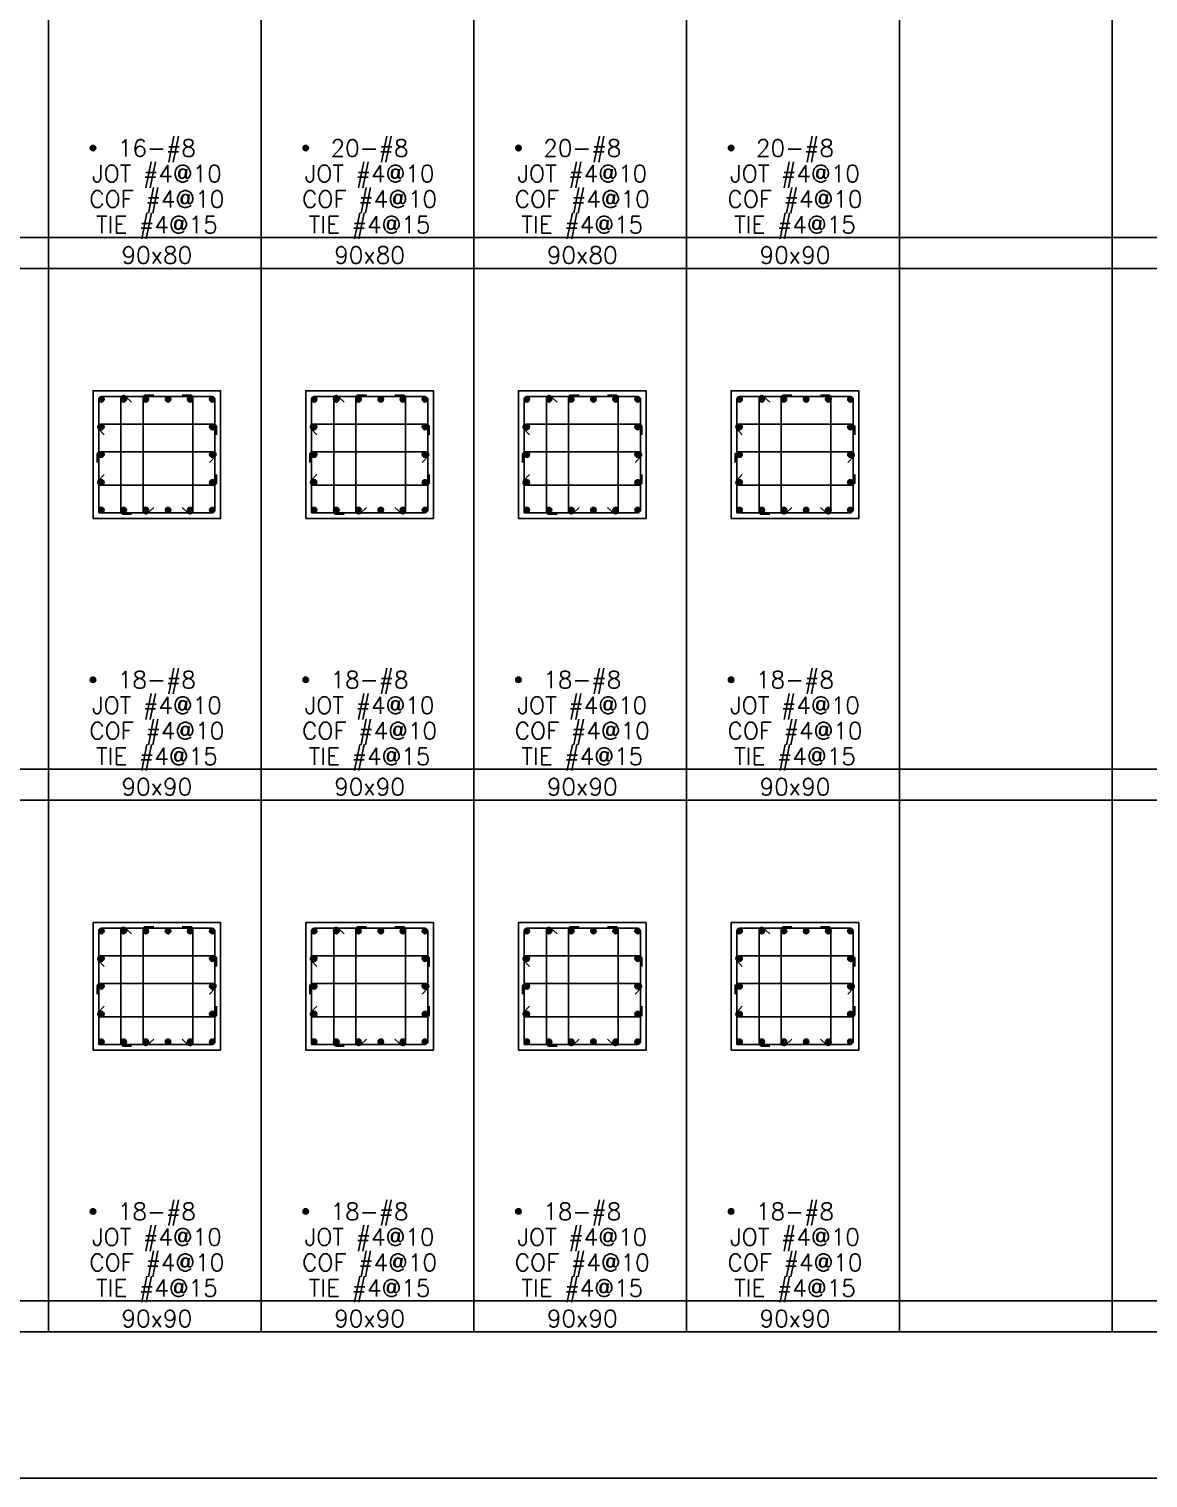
# Model space of a CAD drawing. Header units: millimetres. Extents: x 0 to 31920, y -6088 to 2522.
# Drawn here: x 14389 to 15178, y 0 to 1022 of the extents above; entities that cross this region are included whole.
import ezdxf
from ezdxf.enums import TextEntityAlignment as Align

# ---------------------------------------------------------------- set-up
doc = ezdxf.new("R2010")
doc.units = ezdxf.units.MM
doc.header["$MEASUREMENT"] = 0
for name, color, linetype in [('DwFm', 7, 'Continuous'), ('S-RC', 130, 'Continuous'), ('S-REINF', 6, 'Continuous'), ('S-REINFD', 201, 'Continuous'), ('S-STUD', 1, 'Continuous'), ('S-TEXT', 2, 'Continuous')]:
    doc.layers.add(name, color=color, linetype=linetype)
doc.styles.add('CS4', font='romans.shx', dxfattribs={"width": 0.8, "bigfont": 'lsp.shx'})

# ---------------------------------------------------------------- blocks, each defined once
blk = doc.blocks.new('繪圖範圍')
blk.add_lwpolyline([(0, 51.1), (79.8, 51.1), (79.8, 0), (0, 0)], close=True)

msp = doc.modelspace()

# ---------------------------------------------------------------- hatches: boundary and pattern name
at = {"layer": 'S-REINFD'}
h = msp.add_hatch(color=256, dxfattribs=at)
edge = h.paths.add_edge_path()
edge.add_arc((14434.4, 938), 1.91, 0, 360)
h = msp.add_hatch(color=256, dxfattribs=at)
edge = h.paths.add_edge_path()
edge.add_arc((14584.4, 938), 1.91, 0, 360)
h = msp.add_hatch(color=256, dxfattribs=at)
edge = h.paths.add_edge_path()
edge.add_arc((14734.4, 938), 1.91, 0, 360)
h = msp.add_hatch(color=256, dxfattribs=at)
edge = h.paths.add_edge_path()
edge.add_arc((14884.4, 938), 1.91, 0, 360)
h = msp.add_hatch(color=256, dxfattribs=at)
edge = h.paths.add_edge_path()
edge.add_arc((14440.3, 760.8), 1.91, 0, 360)
h = msp.add_hatch(color=256, dxfattribs=at)
edge = h.paths.add_edge_path()
edge.add_arc((14456, 760.8), 1.91, 0, 360)
h = msp.add_hatch(color=256, dxfattribs=at)
edge = h.paths.add_edge_path()
edge.add_arc((14471.6, 760.8), 1.91, 0, 360)
h = msp.add_hatch(color=256, dxfattribs=at)
edge = h.paths.add_edge_path()
edge.add_arc((14487.3, 760.8), 1.91, 0, 360)
h = msp.add_hatch(color=256, dxfattribs=at)
edge = h.paths.add_edge_path()
edge.add_arc((14502.9, 760.8), 1.91, 0, 360)
h = msp.add_hatch(color=256, dxfattribs=at)
edge = h.paths.add_edge_path()
edge.add_arc((14518.5, 760.8), 1.91, 0, 360)
h = msp.add_hatch(color=256, dxfattribs=at)
edge = h.paths.add_edge_path()
edge.add_arc((14590.3, 760.8), 1.91, 0, 360)
h = msp.add_hatch(color=256, dxfattribs=at)
edge = h.paths.add_edge_path()
edge.add_arc((14606, 760.8), 1.91, 0, 360)
h = msp.add_hatch(color=256, dxfattribs=at)
edge = h.paths.add_edge_path()
edge.add_arc((14621.6, 760.8), 1.91, 0, 360)
h = msp.add_hatch(color=256, dxfattribs=at)
edge = h.paths.add_edge_path()
edge.add_arc((14637.3, 760.8), 1.91, 0, 360)
h = msp.add_hatch(color=256, dxfattribs=at)
edge = h.paths.add_edge_path()
edge.add_arc((14652.9, 760.8), 1.91, 0, 360)
h = msp.add_hatch(color=256, dxfattribs=at)
edge = h.paths.add_edge_path()
edge.add_arc((14668.5, 760.8), 1.91, 0, 360)
h = msp.add_hatch(color=256, dxfattribs=at)
edge = h.paths.add_edge_path()
edge.add_arc((14740.3, 760.8), 1.91, 0, 360)
h = msp.add_hatch(color=256, dxfattribs=at)
edge = h.paths.add_edge_path()
edge.add_arc((14756, 760.8), 1.91, 0, 360)
h = msp.add_hatch(color=256, dxfattribs=at)
edge = h.paths.add_edge_path()
edge.add_arc((14771.6, 760.8), 1.91, 0, 360)
h = msp.add_hatch(color=256, dxfattribs=at)
edge = h.paths.add_edge_path()
edge.add_arc((14787.3, 760.8), 1.91, 0, 360)
h = msp.add_hatch(color=256, dxfattribs=at)
edge = h.paths.add_edge_path()
edge.add_arc((14802.9, 760.8), 1.91, 0, 360)
h = msp.add_hatch(color=256, dxfattribs=at)
edge = h.paths.add_edge_path()
edge.add_arc((14818.5, 760.8), 1.91, 0, 360)
h = msp.add_hatch(color=256, dxfattribs=at)
edge = h.paths.add_edge_path()
edge.add_arc((14890.3, 760.8), 1.91, 0, 360)
h = msp.add_hatch(color=256, dxfattribs=at)
edge = h.paths.add_edge_path()
edge.add_arc((14906, 760.8), 1.91, 0, 360)
h = msp.add_hatch(color=256, dxfattribs=at)
edge = h.paths.add_edge_path()
edge.add_arc((14921.6, 760.8), 1.91, 0, 360)
h = msp.add_hatch(color=256, dxfattribs=at)
edge = h.paths.add_edge_path()
edge.add_arc((14937.3, 760.8), 1.91, 0, 360)
h = msp.add_hatch(color=256, dxfattribs=at)
edge = h.paths.add_edge_path()
edge.add_arc((14952.9, 760.8), 1.91, 0, 360)
h = msp.add_hatch(color=256, dxfattribs=at)
edge = h.paths.add_edge_path()
edge.add_arc((14968.5, 760.8), 1.91, 0, 360)
h = msp.add_hatch(color=256, dxfattribs=at)
edge = h.paths.add_edge_path()
edge.add_arc((14440.3, 741.3), 1.91, 0, 360)
h = msp.add_hatch(color=256, dxfattribs=at)
edge = h.paths.add_edge_path()
edge.add_arc((14518.5, 741.3), 1.91, 0, 360)
h = msp.add_hatch(color=256, dxfattribs=at)
edge = h.paths.add_edge_path()
edge.add_arc((14590.3, 741.3), 1.91, 0, 360)
h = msp.add_hatch(color=256, dxfattribs=at)
edge = h.paths.add_edge_path()
edge.add_arc((14668.5, 741.3), 1.91, 0, 360)
h = msp.add_hatch(color=256, dxfattribs=at)
edge = h.paths.add_edge_path()
edge.add_arc((14740.3, 741.3), 1.91, 0, 360)
h = msp.add_hatch(color=256, dxfattribs=at)
edge = h.paths.add_edge_path()
edge.add_arc((14818.5, 741.3), 1.91, 0, 360)
h = msp.add_hatch(color=256, dxfattribs=at)
edge = h.paths.add_edge_path()
edge.add_arc((14890.3, 741.3), 1.91, 0, 360)
h = msp.add_hatch(color=256, dxfattribs=at)
edge = h.paths.add_edge_path()
edge.add_arc((14968.5, 741.3), 1.91, 0, 360)
h = msp.add_hatch(color=256, dxfattribs=at)
edge = h.paths.add_edge_path()
edge.add_arc((14440.3, 721.8), 1.91, 0, 360)
h = msp.add_hatch(color=256, dxfattribs=at)
edge = h.paths.add_edge_path()
edge.add_arc((14518.5, 721.8), 1.91, 0, 360)
h = msp.add_hatch(color=256, dxfattribs=at)
edge = h.paths.add_edge_path()
edge.add_arc((14590.3, 721.8), 1.91, 0, 360)
h = msp.add_hatch(color=256, dxfattribs=at)
edge = h.paths.add_edge_path()
edge.add_arc((14668.5, 721.8), 1.91, 0, 360)
h = msp.add_hatch(color=256, dxfattribs=at)
edge = h.paths.add_edge_path()
edge.add_arc((14740.3, 721.8), 1.91, 0, 360)
h = msp.add_hatch(color=256, dxfattribs=at)
edge = h.paths.add_edge_path()
edge.add_arc((14818.5, 721.8), 1.91, 0, 360)
h = msp.add_hatch(color=256, dxfattribs=at)
edge = h.paths.add_edge_path()
edge.add_arc((14890.3, 721.8), 1.91, 0, 360)
h = msp.add_hatch(color=256, dxfattribs=at)
edge = h.paths.add_edge_path()
edge.add_arc((14968.5, 721.8), 1.91, 0, 360)
h = msp.add_hatch(color=256, dxfattribs=at)
edge = h.paths.add_edge_path()
edge.add_arc((14440.3, 702.2), 1.91, 0, 360)
h = msp.add_hatch(color=256, dxfattribs=at)
edge = h.paths.add_edge_path()
edge.add_arc((14518.5, 702.2), 1.91, 0, 360)
h = msp.add_hatch(color=256, dxfattribs=at)
edge = h.paths.add_edge_path()
edge.add_arc((14590.3, 702.2), 1.91, 0, 360)
h = msp.add_hatch(color=256, dxfattribs=at)
edge = h.paths.add_edge_path()
edge.add_arc((14668.5, 702.2), 1.91, 0, 360)
h = msp.add_hatch(color=256, dxfattribs=at)
edge = h.paths.add_edge_path()
edge.add_arc((14740.3, 702.2), 1.91, 0, 360)
h = msp.add_hatch(color=256, dxfattribs=at)
edge = h.paths.add_edge_path()
edge.add_arc((14818.5, 702.2), 1.91, 0, 360)
h = msp.add_hatch(color=256, dxfattribs=at)
edge = h.paths.add_edge_path()
edge.add_arc((14890.3, 702.2), 1.91, 0, 360)
h = msp.add_hatch(color=256, dxfattribs=at)
edge = h.paths.add_edge_path()
edge.add_arc((14968.5, 702.2), 1.91, 0, 360)
h = msp.add_hatch(color=256, dxfattribs=at)
edge = h.paths.add_edge_path()
edge.add_arc((14440.3, 682.7), 1.91, 0, 360)
h = msp.add_hatch(color=256, dxfattribs=at)
edge = h.paths.add_edge_path()
edge.add_arc((14456, 682.7), 1.91, 0, 360)
h = msp.add_hatch(color=256, dxfattribs=at)
edge = h.paths.add_edge_path()
edge.add_arc((14471.6, 682.7), 1.91, 0, 360)
h = msp.add_hatch(color=256, dxfattribs=at)
edge = h.paths.add_edge_path()
edge.add_arc((14487.3, 682.7), 1.91, 0, 360)
h = msp.add_hatch(color=256, dxfattribs=at)
edge = h.paths.add_edge_path()
edge.add_arc((14502.9, 682.7), 1.91, 0, 360)
h = msp.add_hatch(color=256, dxfattribs=at)
edge = h.paths.add_edge_path()
edge.add_arc((14518.5, 682.7), 1.91, 0, 360)
h = msp.add_hatch(color=256, dxfattribs=at)
edge = h.paths.add_edge_path()
edge.add_arc((14590.3, 682.7), 1.91, 0, 360)
h = msp.add_hatch(color=256, dxfattribs=at)
edge = h.paths.add_edge_path()
edge.add_arc((14606, 682.7), 1.91, 0, 360)
h = msp.add_hatch(color=256, dxfattribs=at)
edge = h.paths.add_edge_path()
edge.add_arc((14621.6, 682.7), 1.91, 0, 360)
h = msp.add_hatch(color=256, dxfattribs=at)
edge = h.paths.add_edge_path()
edge.add_arc((14637.3, 682.7), 1.91, 0, 360)
h = msp.add_hatch(color=256, dxfattribs=at)
edge = h.paths.add_edge_path()
edge.add_arc((14652.9, 682.7), 1.91, 0, 360)
h = msp.add_hatch(color=256, dxfattribs=at)
edge = h.paths.add_edge_path()
edge.add_arc((14668.5, 682.7), 1.91, 0, 360)
h = msp.add_hatch(color=256, dxfattribs=at)
edge = h.paths.add_edge_path()
edge.add_arc((14740.3, 682.7), 1.91, 0, 360)
h = msp.add_hatch(color=256, dxfattribs=at)
edge = h.paths.add_edge_path()
edge.add_arc((14756, 682.7), 1.91, 0, 360)
h = msp.add_hatch(color=256, dxfattribs=at)
edge = h.paths.add_edge_path()
edge.add_arc((14771.6, 682.7), 1.91, 0, 360)
h = msp.add_hatch(color=256, dxfattribs=at)
edge = h.paths.add_edge_path()
edge.add_arc((14787.3, 682.7), 1.91, 0, 360)
h = msp.add_hatch(color=256, dxfattribs=at)
edge = h.paths.add_edge_path()
edge.add_arc((14802.9, 682.7), 1.91, 0, 360)
h = msp.add_hatch(color=256, dxfattribs=at)
edge = h.paths.add_edge_path()
edge.add_arc((14818.5, 682.7), 1.91, 0, 360)
h = msp.add_hatch(color=256, dxfattribs=at)
edge = h.paths.add_edge_path()
edge.add_arc((14890.3, 682.7), 1.91, 0, 360)
h = msp.add_hatch(color=256, dxfattribs=at)
edge = h.paths.add_edge_path()
edge.add_arc((14906, 682.7), 1.91, 0, 360)
h = msp.add_hatch(color=256, dxfattribs=at)
edge = h.paths.add_edge_path()
edge.add_arc((14921.6, 682.7), 1.91, 0, 360)
h = msp.add_hatch(color=256, dxfattribs=at)
edge = h.paths.add_edge_path()
edge.add_arc((14937.3, 682.7), 1.91, 0, 360)
h = msp.add_hatch(color=256, dxfattribs=at)
edge = h.paths.add_edge_path()
edge.add_arc((14952.9, 682.7), 1.91, 0, 360)
h = msp.add_hatch(color=256, dxfattribs=at)
edge = h.paths.add_edge_path()
edge.add_arc((14968.5, 682.7), 1.91, 0, 360)
h = msp.add_hatch(color=256, dxfattribs=at)
edge = h.paths.add_edge_path()
edge.add_arc((14434.4, 563), 1.91, 0, 360)
h = msp.add_hatch(color=256, dxfattribs=at)
edge = h.paths.add_edge_path()
edge.add_arc((14584.4, 563), 1.91, 0, 360)
h = msp.add_hatch(color=256, dxfattribs=at)
edge = h.paths.add_edge_path()
edge.add_arc((14734.4, 563), 1.91, 0, 360)
h = msp.add_hatch(color=256, dxfattribs=at)
edge = h.paths.add_edge_path()
edge.add_arc((14884.4, 563), 1.91, 0, 360)
h = msp.add_hatch(color=256, dxfattribs=at)
edge = h.paths.add_edge_path()
edge.add_arc((14440.3, 385.8), 1.91, 0, 360)
h = msp.add_hatch(color=256, dxfattribs=at)
edge = h.paths.add_edge_path()
edge.add_arc((14456, 385.8), 1.91, 0, 360)
h = msp.add_hatch(color=256, dxfattribs=at)
edge = h.paths.add_edge_path()
edge.add_arc((14471.6, 385.8), 1.91, 0, 360)
h = msp.add_hatch(color=256, dxfattribs=at)
edge = h.paths.add_edge_path()
edge.add_arc((14487.3, 385.8), 1.91, 0, 360)
h = msp.add_hatch(color=256, dxfattribs=at)
edge = h.paths.add_edge_path()
edge.add_arc((14502.9, 385.8), 1.91, 0, 360)
h = msp.add_hatch(color=256, dxfattribs=at)
edge = h.paths.add_edge_path()
edge.add_arc((14518.5, 385.8), 1.91, 0, 360)
h = msp.add_hatch(color=256, dxfattribs=at)
edge = h.paths.add_edge_path()
edge.add_arc((14590.3, 385.8), 1.91, 0, 360)
h = msp.add_hatch(color=256, dxfattribs=at)
edge = h.paths.add_edge_path()
edge.add_arc((14606, 385.8), 1.91, 0, 360)
h = msp.add_hatch(color=256, dxfattribs=at)
edge = h.paths.add_edge_path()
edge.add_arc((14621.6, 385.8), 1.91, 0, 360)
h = msp.add_hatch(color=256, dxfattribs=at)
edge = h.paths.add_edge_path()
edge.add_arc((14637.3, 385.8), 1.91, 0, 360)
h = msp.add_hatch(color=256, dxfattribs=at)
edge = h.paths.add_edge_path()
edge.add_arc((14652.9, 385.8), 1.91, 0, 360)
h = msp.add_hatch(color=256, dxfattribs=at)
edge = h.paths.add_edge_path()
edge.add_arc((14668.5, 385.8), 1.91, 0, 360)
h = msp.add_hatch(color=256, dxfattribs=at)
edge = h.paths.add_edge_path()
edge.add_arc((14740.3, 385.8), 1.91, 0, 360)
h = msp.add_hatch(color=256, dxfattribs=at)
edge = h.paths.add_edge_path()
edge.add_arc((14756, 385.8), 1.91, 0, 360)
h = msp.add_hatch(color=256, dxfattribs=at)
edge = h.paths.add_edge_path()
edge.add_arc((14771.6, 385.8), 1.91, 0, 360)
h = msp.add_hatch(color=256, dxfattribs=at)
edge = h.paths.add_edge_path()
edge.add_arc((14787.3, 385.8), 1.91, 0, 360)
h = msp.add_hatch(color=256, dxfattribs=at)
edge = h.paths.add_edge_path()
edge.add_arc((14802.9, 385.8), 1.91, 0, 360)
h = msp.add_hatch(color=256, dxfattribs=at)
edge = h.paths.add_edge_path()
edge.add_arc((14818.5, 385.8), 1.91, 0, 360)
h = msp.add_hatch(color=256, dxfattribs=at)
edge = h.paths.add_edge_path()
edge.add_arc((14890.3, 385.8), 1.91, 0, 360)
h = msp.add_hatch(color=256, dxfattribs=at)
edge = h.paths.add_edge_path()
edge.add_arc((14906, 385.8), 1.91, 0, 360)
h = msp.add_hatch(color=256, dxfattribs=at)
edge = h.paths.add_edge_path()
edge.add_arc((14921.6, 385.8), 1.91, 0, 360)
h = msp.add_hatch(color=256, dxfattribs=at)
edge = h.paths.add_edge_path()
edge.add_arc((14937.3, 385.8), 1.91, 0, 360)
h = msp.add_hatch(color=256, dxfattribs=at)
edge = h.paths.add_edge_path()
edge.add_arc((14952.9, 385.8), 1.91, 0, 360)
h = msp.add_hatch(color=256, dxfattribs=at)
edge = h.paths.add_edge_path()
edge.add_arc((14968.5, 385.8), 1.91, 0, 360)
h = msp.add_hatch(color=256, dxfattribs=at)
edge = h.paths.add_edge_path()
edge.add_arc((14440.3, 366.3), 1.91, 0, 360)
h = msp.add_hatch(color=256, dxfattribs=at)
edge = h.paths.add_edge_path()
edge.add_arc((14518.5, 366.3), 1.91, 0, 360)
h = msp.add_hatch(color=256, dxfattribs=at)
edge = h.paths.add_edge_path()
edge.add_arc((14590.3, 366.3), 1.91, 0, 360)
h = msp.add_hatch(color=256, dxfattribs=at)
edge = h.paths.add_edge_path()
edge.add_arc((14668.5, 366.3), 1.91, 0, 360)
h = msp.add_hatch(color=256, dxfattribs=at)
edge = h.paths.add_edge_path()
edge.add_arc((14740.3, 366.3), 1.91, 0, 360)
h = msp.add_hatch(color=256, dxfattribs=at)
edge = h.paths.add_edge_path()
edge.add_arc((14818.5, 366.3), 1.91, 0, 360)
h = msp.add_hatch(color=256, dxfattribs=at)
edge = h.paths.add_edge_path()
edge.add_arc((14890.3, 366.3), 1.91, 0, 360)
h = msp.add_hatch(color=256, dxfattribs=at)
edge = h.paths.add_edge_path()
edge.add_arc((14968.5, 366.3), 1.91, 0, 360)
h = msp.add_hatch(color=256, dxfattribs=at)
edge = h.paths.add_edge_path()
edge.add_arc((14440.3, 346.8), 1.91, 0, 360)
h = msp.add_hatch(color=256, dxfattribs=at)
edge = h.paths.add_edge_path()
edge.add_arc((14518.5, 346.8), 1.91, 0, 360)
h = msp.add_hatch(color=256, dxfattribs=at)
edge = h.paths.add_edge_path()
edge.add_arc((14590.3, 346.8), 1.91, 0, 360)
h = msp.add_hatch(color=256, dxfattribs=at)
edge = h.paths.add_edge_path()
edge.add_arc((14668.5, 346.8), 1.91, 0, 360)
h = msp.add_hatch(color=256, dxfattribs=at)
edge = h.paths.add_edge_path()
edge.add_arc((14740.3, 346.8), 1.91, 0, 360)
h = msp.add_hatch(color=256, dxfattribs=at)
edge = h.paths.add_edge_path()
edge.add_arc((14818.5, 346.8), 1.91, 0, 360)
h = msp.add_hatch(color=256, dxfattribs=at)
edge = h.paths.add_edge_path()
edge.add_arc((14890.3, 346.8), 1.91, 0, 360)
h = msp.add_hatch(color=256, dxfattribs=at)
edge = h.paths.add_edge_path()
edge.add_arc((14968.5, 346.8), 1.91, 0, 360)
h = msp.add_hatch(color=256, dxfattribs=at)
edge = h.paths.add_edge_path()
edge.add_arc((14440.3, 327.2), 1.91, 0, 360)
h = msp.add_hatch(color=256, dxfattribs=at)
edge = h.paths.add_edge_path()
edge.add_arc((14518.5, 327.2), 1.91, 0, 360)
h = msp.add_hatch(color=256, dxfattribs=at)
edge = h.paths.add_edge_path()
edge.add_arc((14590.3, 327.2), 1.91, 0, 360)
h = msp.add_hatch(color=256, dxfattribs=at)
edge = h.paths.add_edge_path()
edge.add_arc((14668.5, 327.2), 1.91, 0, 360)
h = msp.add_hatch(color=256, dxfattribs=at)
edge = h.paths.add_edge_path()
edge.add_arc((14740.3, 327.2), 1.91, 0, 360)
h = msp.add_hatch(color=256, dxfattribs=at)
edge = h.paths.add_edge_path()
edge.add_arc((14818.5, 327.2), 1.91, 0, 360)
h = msp.add_hatch(color=256, dxfattribs=at)
edge = h.paths.add_edge_path()
edge.add_arc((14890.3, 327.2), 1.91, 0, 360)
h = msp.add_hatch(color=256, dxfattribs=at)
edge = h.paths.add_edge_path()
edge.add_arc((14968.5, 327.2), 1.91, 0, 360)
h = msp.add_hatch(color=256, dxfattribs=at)
edge = h.paths.add_edge_path()
edge.add_arc((14440.3, 307.7), 1.91, 0, 360)
h = msp.add_hatch(color=256, dxfattribs=at)
edge = h.paths.add_edge_path()
edge.add_arc((14456, 307.7), 1.91, 0, 360)
h = msp.add_hatch(color=256, dxfattribs=at)
edge = h.paths.add_edge_path()
edge.add_arc((14471.6, 307.7), 1.91, 0, 360)
h = msp.add_hatch(color=256, dxfattribs=at)
edge = h.paths.add_edge_path()
edge.add_arc((14487.3, 307.7), 1.91, 0, 360)
h = msp.add_hatch(color=256, dxfattribs=at)
edge = h.paths.add_edge_path()
edge.add_arc((14502.9, 307.7), 1.91, 0, 360)
h = msp.add_hatch(color=256, dxfattribs=at)
edge = h.paths.add_edge_path()
edge.add_arc((14518.5, 307.7), 1.91, 0, 360)
h = msp.add_hatch(color=256, dxfattribs=at)
edge = h.paths.add_edge_path()
edge.add_arc((14590.3, 307.7), 1.91, 0, 360)
h = msp.add_hatch(color=256, dxfattribs=at)
edge = h.paths.add_edge_path()
edge.add_arc((14606, 307.7), 1.91, 0, 360)
h = msp.add_hatch(color=256, dxfattribs=at)
edge = h.paths.add_edge_path()
edge.add_arc((14621.6, 307.7), 1.91, 0, 360)
h = msp.add_hatch(color=256, dxfattribs=at)
edge = h.paths.add_edge_path()
edge.add_arc((14637.3, 307.7), 1.91, 0, 360)
h = msp.add_hatch(color=256, dxfattribs=at)
edge = h.paths.add_edge_path()
edge.add_arc((14652.9, 307.7), 1.91, 0, 360)
h = msp.add_hatch(color=256, dxfattribs=at)
edge = h.paths.add_edge_path()
edge.add_arc((14668.5, 307.7), 1.91, 0, 360)
h = msp.add_hatch(color=256, dxfattribs=at)
edge = h.paths.add_edge_path()
edge.add_arc((14740.3, 307.7), 1.91, 0, 360)
h = msp.add_hatch(color=256, dxfattribs=at)
edge = h.paths.add_edge_path()
edge.add_arc((14756, 307.7), 1.91, 0, 360)
h = msp.add_hatch(color=256, dxfattribs=at)
edge = h.paths.add_edge_path()
edge.add_arc((14771.6, 307.7), 1.91, 0, 360)
h = msp.add_hatch(color=256, dxfattribs=at)
edge = h.paths.add_edge_path()
edge.add_arc((14787.3, 307.7), 1.91, 0, 360)
h = msp.add_hatch(color=256, dxfattribs=at)
edge = h.paths.add_edge_path()
edge.add_arc((14802.9, 307.7), 1.91, 0, 360)
h = msp.add_hatch(color=256, dxfattribs=at)
edge = h.paths.add_edge_path()
edge.add_arc((14818.5, 307.7), 1.91, 0, 360)
h = msp.add_hatch(color=256, dxfattribs=at)
edge = h.paths.add_edge_path()
edge.add_arc((14890.3, 307.7), 1.91, 0, 360)
h = msp.add_hatch(color=256, dxfattribs=at)
edge = h.paths.add_edge_path()
edge.add_arc((14906, 307.7), 1.91, 0, 360)
h = msp.add_hatch(color=256, dxfattribs=at)
edge = h.paths.add_edge_path()
edge.add_arc((14921.6, 307.7), 1.91, 0, 360)
h = msp.add_hatch(color=256, dxfattribs=at)
edge = h.paths.add_edge_path()
edge.add_arc((14937.3, 307.7), 1.91, 0, 360)
h = msp.add_hatch(color=256, dxfattribs=at)
edge = h.paths.add_edge_path()
edge.add_arc((14952.9, 307.7), 1.91, 0, 360)
h = msp.add_hatch(color=256, dxfattribs=at)
edge = h.paths.add_edge_path()
edge.add_arc((14968.5, 307.7), 1.91, 0, 360)
h = msp.add_hatch(color=256, dxfattribs=at)
edge = h.paths.add_edge_path()
edge.add_arc((14434.4, 188), 1.91, 0, 360)
h = msp.add_hatch(color=256, dxfattribs=at)
edge = h.paths.add_edge_path()
edge.add_arc((14584.4, 188), 1.91, 0, 360)
h = msp.add_hatch(color=256, dxfattribs=at)
edge = h.paths.add_edge_path()
edge.add_arc((14734.4, 188), 1.91, 0, 360)
h = msp.add_hatch(color=256, dxfattribs=at)
edge = h.paths.add_edge_path()
edge.add_arc((14884.4, 188), 1.91, 0, 360)

# ---------------------------------------------------------------- linework, layer by layer
at = {"layer": 'S-RC'}
for points in [[(14434.4, 676.8), (14524.4, 676.8), (14524.4, 766.8), (14434.4, 766.8), (14434.4, 676.8)], [(14584.4, 676.8), (14674.4, 676.8), (14674.4, 766.8), (14584.4, 766.8), (14584.4, 676.8)], [(14734.4, 676.8), (14824.4, 676.8), (14824.4, 766.8), (14734.4, 766.8), (14734.4, 676.8)], [(14884.4, 676.8), (14974.4, 676.8), (14974.4, 766.8), (14884.4, 766.8), (14884.4, 676.8)], [(14434.4, 301.8), (14524.4, 301.8), (14524.4, 391.8), (14434.4, 391.8), (14434.4, 301.8)], [(14584.4, 301.8), (14674.4, 301.8), (14674.4, 391.8), (14584.4, 391.8), (14584.4, 301.8)], [(14734.4, 301.8), (14824.4, 301.8), (14824.4, 391.8), (14734.4, 391.8), (14734.4, 301.8)], [(14884.4, 301.8), (14974.4, 301.8), (14974.4, 391.8), (14884.4, 391.8), (14884.4, 301.8)]]:
    msp.add_lwpolyline(points, dxfattribs=at)
at = {"layer": 'S-REINF', "color": 2}
for points in [[(14438.4, 680.8), (14518.5, 680.8, 0.414214), (14520.4, 682.7), (14520.4, 760.8, 0.414214), (14518.5, 762.8), (14440.3, 762.8, 0.414214), (14438.4, 760.8), (14438.4, 680.8)], [(14461.6, 679.7), (14456, 679.7, -0.414214), (14454.1, 681.6), (14454.1, 761.5, -0.653352), (14457.3, 762.9), (14461.6, 758.9)], [(14477.2, 684.6), (14472.9, 680.6, -0.653352), (14469.7, 682), (14469.7, 761.9, -0.414214), (14471.6, 763.8), (14477.2, 763.8)], [(14497.3, 684.6), (14501.6, 680.6, 0.653352), (14504.8, 682), (14504.8, 761.9, 0.414214), (14502.9, 763.8), (14497.3, 763.8)], [(14588.4, 680.8), (14668.5, 680.8, 0.414214), (14670.4, 682.7), (14670.4, 760.8, 0.414214), (14668.5, 762.8), (14590.3, 762.8, 0.414214), (14588.4, 760.8), (14588.4, 680.8)], [(14611.6, 679.7), (14606, 679.7, -0.414214), (14604.1, 681.6), (14604.1, 761.5, -0.653352), (14607.3, 762.9), (14611.6, 758.9)], [(14627.2, 684.6), (14622.9, 680.6, -0.653352), (14619.7, 682), (14619.7, 761.9, -0.414214), (14621.6, 763.8), (14627.2, 763.8)], [(14647.3, 684.6), (14651.6, 680.6, 0.653352), (14654.8, 682), (14654.8, 761.9, 0.414214), (14652.9, 763.8), (14647.3, 763.8)], [(14738.4, 680.8), (14818.5, 680.8, 0.414214), (14820.4, 682.7), (14820.4, 760.8, 0.414214), (14818.5, 762.8), (14740.3, 762.8, 0.414214), (14738.4, 760.8), (14738.4, 680.8)], [(14761.6, 679.7), (14756, 679.7, -0.414214), (14754.1, 681.6), (14754.1, 761.5, -0.653352), (14757.3, 762.9), (14761.6, 758.9)], [(14777.2, 684.6), (14772.9, 680.6, -0.653352), (14769.7, 682), (14769.7, 761.9, -0.414214), (14771.6, 763.8), (14777.2, 763.8)], [(14797.3, 684.6), (14801.6, 680.6, 0.653352), (14804.8, 682), (14804.8, 761.9, 0.414214), (14802.9, 763.8), (14797.3, 763.8)], [(14888.4, 680.8), (14968.5, 680.8, 0.414214), (14970.4, 682.7), (14970.4, 760.8, 0.414214), (14968.5, 762.8), (14890.3, 762.8, 0.414214), (14888.4, 760.8), (14888.4, 680.8)], [(14911.6, 679.7), (14906, 679.7, -0.414214), (14904.1, 681.6), (14904.1, 761.5, -0.653352), (14907.3, 762.9), (14911.6, 758.9)], [(14927.2, 684.6), (14922.9, 680.6, -0.653352), (14919.7, 682), (14919.7, 761.9, -0.414214), (14921.6, 763.8), (14927.2, 763.8)], [(14947.3, 684.6), (14951.6, 680.6, 0.653352), (14954.8, 682), (14954.8, 761.9, 0.414214), (14952.9, 763.8), (14947.3, 763.8)], [(14442.2, 735.7), (14438.3, 740, -0.653352), (14439.7, 743.2), (14519.6, 743.2, -0.414214), (14521.5, 741.3), (14521.5, 735.7)], [(14592.2, 735.7), (14588.3, 740, -0.653352), (14589.7, 743.2), (14669.6, 743.2, -0.414214), (14671.5, 741.3), (14671.5, 735.7)], [(14742.2, 735.7), (14738.3, 740, -0.653352), (14739.7, 743.2), (14819.6, 743.2, -0.414214), (14821.5, 741.3), (14821.5, 735.7)], [(14892.2, 735.7), (14888.3, 740, -0.653352), (14889.7, 743.2), (14969.6, 743.2, -0.414214), (14971.5, 741.3), (14971.5, 735.7)], [(14437.3, 716.2), (14437.3, 721.8, -0.414214), (14439.2, 723.7), (14519.2, 723.7, -0.653352), (14520.6, 720.5), (14516.6, 716.2)], [(14587.3, 716.2), (14587.3, 721.8, -0.414214), (14589.2, 723.7), (14669.2, 723.7, -0.653352), (14670.6, 720.5), (14666.6, 716.2)], [(14737.3, 716.2), (14737.3, 721.8, -0.414214), (14739.2, 723.7), (14819.2, 723.7, -0.653352), (14820.6, 720.5), (14816.6, 716.2)], [(14887.3, 716.2), (14887.3, 721.8, -0.414214), (14889.2, 723.7), (14969.2, 723.7, -0.653352), (14970.6, 720.5), (14966.6, 716.2)], [(14442.2, 707.8), (14438.3, 703.5, 0.653352), (14439.7, 700.3), (14519.6, 700.3, 0.414214), (14521.5, 702.2), (14521.5, 707.8)], [(14592.2, 707.8), (14588.3, 703.5, 0.653352), (14589.7, 700.3), (14669.6, 700.3, 0.414214), (14671.5, 702.2), (14671.5, 707.8)], [(14742.2, 707.8), (14738.3, 703.5, 0.653352), (14739.7, 700.3), (14819.6, 700.3, 0.414214), (14821.5, 702.2), (14821.5, 707.8)], [(14892.2, 707.8), (14888.3, 703.5, 0.653352), (14889.7, 700.3), (14969.6, 700.3, 0.414214), (14971.5, 702.2), (14971.5, 707.8)], [(14461.6, 304.7), (14456, 304.7, -0.414214), (14454.1, 306.6), (14454.1, 386.5, -0.653352), (14457.3, 387.9), (14461.6, 383.9)], [(14477.2, 309.6), (14472.9, 305.6, -0.653352), (14469.7, 307), (14469.7, 386.9, -0.414214), (14471.6, 388.8), (14477.2, 388.8)], [(14497.3, 309.6), (14501.6, 305.6, 0.653352), (14504.8, 307), (14504.8, 386.9, 0.414214), (14502.9, 388.8), (14497.3, 388.8)], [(14611.6, 304.7), (14606, 304.7, -0.414214), (14604.1, 306.6), (14604.1, 386.5, -0.653352), (14607.3, 387.9), (14611.6, 383.9)], [(14627.2, 309.6), (14622.9, 305.6, -0.653352), (14619.7, 307), (14619.7, 386.9, -0.414214), (14621.6, 388.8), (14627.2, 388.8)], [(14647.3, 309.6), (14651.6, 305.6, 0.653352), (14654.8, 307), (14654.8, 386.9, 0.414214), (14652.9, 388.8), (14647.3, 388.8)], [(14761.6, 304.7), (14756, 304.7, -0.414214), (14754.1, 306.6), (14754.1, 386.5, -0.653352), (14757.3, 387.9), (14761.6, 383.9)], [(14777.2, 309.6), (14772.9, 305.6, -0.653352), (14769.7, 307), (14769.7, 386.9, -0.414214), (14771.6, 388.8), (14777.2, 388.8)], [(14797.3, 309.6), (14801.6, 305.6, 0.653352), (14804.8, 307), (14804.8, 386.9, 0.414214), (14802.9, 388.8), (14797.3, 388.8)], [(14911.6, 304.7), (14906, 304.7, -0.414214), (14904.1, 306.6), (14904.1, 386.5, -0.653352), (14907.3, 387.9), (14911.6, 383.9)], [(14927.2, 309.6), (14922.9, 305.6, -0.653352), (14919.7, 307), (14919.7, 386.9, -0.414214), (14921.6, 388.8), (14927.2, 388.8)], [(14947.3, 309.6), (14951.6, 305.6, 0.653352), (14954.8, 307), (14954.8, 386.9, 0.414214), (14952.9, 388.8), (14947.3, 388.8)], [(14438.4, 305.8), (14518.5, 305.8, 0.414214), (14520.4, 307.7), (14520.4, 385.8, 0.414214), (14518.5, 387.8), (14440.3, 387.8, 0.414214), (14438.4, 385.8), (14438.4, 305.8)], [(14588.4, 305.8), (14668.5, 305.8, 0.414214), (14670.4, 307.7), (14670.4, 385.8, 0.414214), (14668.5, 387.8), (14590.3, 387.8, 0.414214), (14588.4, 385.8), (14588.4, 305.8)], [(14738.4, 305.8), (14818.5, 305.8, 0.414214), (14820.4, 307.7), (14820.4, 385.8, 0.414214), (14818.5, 387.8), (14740.3, 387.8, 0.414214), (14738.4, 385.8), (14738.4, 305.8)], [(14888.4, 305.8), (14968.5, 305.8, 0.414214), (14970.4, 307.7), (14970.4, 385.8, 0.414214), (14968.5, 387.8), (14890.3, 387.8, 0.414214), (14888.4, 385.8), (14888.4, 305.8)], [(14442.2, 360.7), (14438.3, 365, -0.653352), (14439.7, 368.2), (14519.6, 368.2, -0.414214), (14521.5, 366.3), (14521.5, 360.7)], [(14592.2, 360.7), (14588.3, 365, -0.653352), (14589.7, 368.2), (14669.6, 368.2, -0.414214), (14671.5, 366.3), (14671.5, 360.7)], [(14742.2, 360.7), (14738.3, 365, -0.653352), (14739.7, 368.2), (14819.6, 368.2, -0.414214), (14821.5, 366.3), (14821.5, 360.7)], [(14892.2, 360.7), (14888.3, 365, -0.653352), (14889.7, 368.2), (14969.6, 368.2, -0.414214), (14971.5, 366.3), (14971.5, 360.7)], [(14437.3, 341.2), (14437.3, 346.8, -0.414214), (14439.2, 348.7), (14519.2, 348.7, -0.653352), (14520.6, 345.5), (14516.6, 341.2)], [(14587.3, 341.2), (14587.3, 346.8, -0.414214), (14589.2, 348.7), (14669.2, 348.7, -0.653352), (14670.6, 345.5), (14666.6, 341.2)], [(14737.3, 341.2), (14737.3, 346.8, -0.414214), (14739.2, 348.7), (14819.2, 348.7, -0.653352), (14820.6, 345.5), (14816.6, 341.2)], [(14887.3, 341.2), (14887.3, 346.8, -0.414214), (14889.2, 348.7), (14969.2, 348.7, -0.653352), (14970.6, 345.5), (14966.6, 341.2)], [(14442.2, 332.8), (14438.3, 328.5, 0.653352), (14439.7, 325.3), (14519.6, 325.3, 0.414214), (14521.5, 327.2), (14521.5, 332.8)], [(14592.2, 332.8), (14588.3, 328.5, 0.653352), (14589.7, 325.3), (14669.6, 325.3, 0.414214), (14671.5, 327.2), (14671.5, 332.8)], [(14742.2, 332.8), (14738.3, 328.5, 0.653352), (14739.7, 325.3), (14819.6, 325.3, 0.414214), (14821.5, 327.2), (14821.5, 332.8)], [(14892.2, 332.8), (14888.3, 328.5, 0.653352), (14889.7, 325.3), (14969.6, 325.3, 0.414214), (14971.5, 327.2), (14971.5, 332.8)]]:
    msp.add_lwpolyline(points, format="xyb", dxfattribs=at)
at = {"layer": 'S-REINFD'}
for centre in [(14434.4, 938), (14584.4, 938), (14734.4, 938), (14884.4, 938), (14440.3, 760.8), (14456, 760.8), (14471.6, 760.8), (14487.3, 760.8), (14502.9, 760.8), (14518.5, 760.8), (14590.3, 760.8), (14606, 760.8), (14621.6, 760.8), (14637.3, 760.8), (14652.9, 760.8), (14668.5, 760.8), (14740.3, 760.8), (14756, 760.8), (14771.6, 760.8), (14787.3, 760.8), (14802.9, 760.8), (14818.5, 760.8), (14890.3, 760.8), (14906, 760.8), (14921.6, 760.8), (14937.3, 760.8), (14952.9, 760.8), (14968.5, 760.8), (14440.3, 741.3), (14518.5, 741.3), (14590.3, 741.3), (14668.5, 741.3), (14740.3, 741.3), (14818.5, 741.3), (14890.3, 741.3), (14968.5, 741.3), (14440.3, 721.8), (14518.5, 721.8), (14590.3, 721.8), (14668.5, 721.8), (14740.3, 721.8), (14818.5, 721.8), (14890.3, 721.8), (14968.5, 721.8), (14440.3, 702.2), (14518.5, 702.2), (14590.3, 702.2), (14668.5, 702.2), (14740.3, 702.2), (14818.5, 702.2), (14890.3, 702.2), (14968.5, 702.2), (14440.3, 682.7), (14456, 682.7), (14471.6, 682.7), (14487.3, 682.7), (14502.9, 682.7), (14518.5, 682.7), (14590.3, 682.7), (14606, 682.7), (14621.6, 682.7), (14637.3, 682.7), (14652.9, 682.7), (14668.5, 682.7), (14740.3, 682.7), (14756, 682.7), (14771.6, 682.7), (14787.3, 682.7), (14802.9, 682.7), (14818.5, 682.7), (14890.3, 682.7), (14906, 682.7), (14921.6, 682.7), (14937.3, 682.7), (14952.9, 682.7), (14968.5, 682.7), (14434.4, 563), (14584.4, 563), (14734.4, 563), (14884.4, 563), (14440.3, 385.8), (14456, 385.8), (14471.6, 385.8), (14487.3, 385.8), (14502.9, 385.8), (14518.5, 385.8), (14590.3, 385.8), (14606, 385.8), (14621.6, 385.8), (14637.3, 385.8), (14652.9, 385.8), (14668.5, 385.8), (14740.3, 385.8), (14756, 385.8), (14771.6, 385.8), (14787.3, 385.8), (14802.9, 385.8), (14818.5, 385.8), (14890.3, 385.8), (14906, 385.8), (14921.6, 385.8), (14937.3, 385.8), (14952.9, 385.8), (14968.5, 385.8), (14440.3, 366.3), (14518.5, 366.3), (14590.3, 366.3), (14668.5, 366.3), (14740.3, 366.3), (14818.5, 366.3), (14890.3, 366.3), (14968.5, 366.3), (14440.3, 346.8), (14518.5, 346.8), (14590.3, 346.8), (14668.5, 346.8), (14740.3, 346.8), (14818.5, 346.8), (14890.3, 346.8), (14968.5, 346.8), (14440.3, 327.2), (14518.5, 327.2), (14590.3, 327.2), (14668.5, 327.2), (14740.3, 327.2), (14818.5, 327.2), (14890.3, 327.2), (14968.5, 327.2), (14440.3, 307.7), (14456, 307.7), (14471.6, 307.7), (14487.3, 307.7), (14502.9, 307.7), (14518.5, 307.7), (14590.3, 307.7), (14606, 307.7), (14621.6, 307.7), (14637.3, 307.7), (14652.9, 307.7), (14668.5, 307.7), (14740.3, 307.7), (14756, 307.7), (14771.6, 307.7), (14787.3, 307.7), (14802.9, 307.7), (14818.5, 307.7), (14890.3, 307.7), (14906, 307.7), (14921.6, 307.7), (14937.3, 307.7), (14952.9, 307.7), (14968.5, 307.7), (14434.4, 188), (14584.4, 188), (14734.4, 188), (14884.4, 188)]:
    msp.add_circle(centre, 1.91, dxfattribs=at)
at = {"layer": 'S-STUD'}
for p, q in [((14403, 2014), (14403, 103)), ((14553, 2014), (14553, 103)), ((14703, 2014), (14703, 103)), ((14853, 2014), (14853, 103)), ((15003, 2014), (15003, 103)), ((15153, 2014), (15153, 103)), ((12783, 875), (15788, 875)), ((12783, 853), (15788, 853)), ((12783, 500), (15788, 500)), ((12783, 478), (15788, 478)), ((12783, 125), (15788, 125)), ((12783, 103), (15788, 103))]:
    msp.add_line(p, q, dxfattribs=at)

# ---------------------------------------------------------------- block references
at = {"layer": 'DwFm', "xscale": 40, "yscale": 40, "zscale": 40}
msp.add_blockref('繪圖範圍', (12768, 0), dxfattribs=at)

# ---------------------------------------------------------------- texts
at = {"layer": 'S-TEXT', "style": 'CS4'}
for s, p in [('16-#8', (14479.4, 932)), ('20-#8', (14629.4, 932)), ('20-#8', (14779.4, 932)), ('20-#8', (14929.4, 932)), ('JOT #4@10', (14479.4, 914)), ('JOT #4@10', (14629.4, 914)), ('JOT #4@10', (14779.4, 914)), ('JOT #4@10', (14929.4, 914)), ('COF #4@10', (14479.4, 896)), ('COF #4@10', (14629.4, 896)), ('COF #4@10', (14779.4, 896)), ('COF #4@10', (14929.4, 896)), ('TIE #4@15', (14479.4, 878)), ('TIE #4@15', (14629.4, 878)), ('TIE #4@15', (14779.4, 878)), ('TIE #4@15', (14929.4, 878)), ('90x80', (14479.4, 856.5)), ('90x80', (14629.4, 856.5)), ('90x80', (14779.4, 856.5)), ('90x90', (14929.4, 856.5)), ('18-#8', (14479.4, 557)), ('18-#8', (14629.4, 557)), ('18-#8', (14779.4, 557)), ('18-#8', (14929.4, 557)), ('JOT #4@10', (14479.4, 539)), ('JOT #4@10', (14629.4, 539)), ('JOT #4@10', (14779.4, 539)), ('JOT #4@10', (14929.4, 539)), ('COF #4@10', (14479.4, 521)), ('COF #4@10', (14629.4, 521)), ('COF #4@10', (14779.4, 521)), ('COF #4@10', (14929.4, 521)), ('TIE #4@15', (14479.4, 503)), ('TIE #4@15', (14629.4, 503)), ('TIE #4@15', (14779.4, 503)), ('TIE #4@15', (14929.4, 503)), ('90x90', (14479.4, 481.5)), ('90x90', (14629.4, 481.5)), ('90x90', (14779.4, 481.5)), ('90x90', (14929.4, 481.5)), ('18-#8', (14479.4, 182)), ('18-#8', (14629.4, 182)), ('18-#8', (14779.4, 182)), ('18-#8', (14929.4, 182)), ('JOT #4@10', (14479.4, 164)), ('JOT #4@10', (14629.4, 164)), ('JOT #4@10', (14779.4, 164)), ('JOT #4@10', (14929.4, 164)), ('COF #4@10', (14479.4, 146)), ('COF #4@10', (14629.4, 146)), ('COF #4@10', (14779.4, 146)), ('COF #4@10', (14929.4, 146)), ('TIE #4@15', (14479.4, 128)), ('TIE #4@15', (14629.4, 128)), ('TIE #4@15', (14779.4, 128)), ('TIE #4@15', (14929.4, 128)), ('90x90', (14479.4, 106.5)), ('90x90', (14629.4, 106.5)), ('90x90', (14779.4, 106.5)), ('90x90', (14929.4, 106.5))]:
    msp.add_text(s, height=12, dxfattribs=at).set_placement(p, align=Align.CENTER)

doc.saveas('drawing.dxf')
